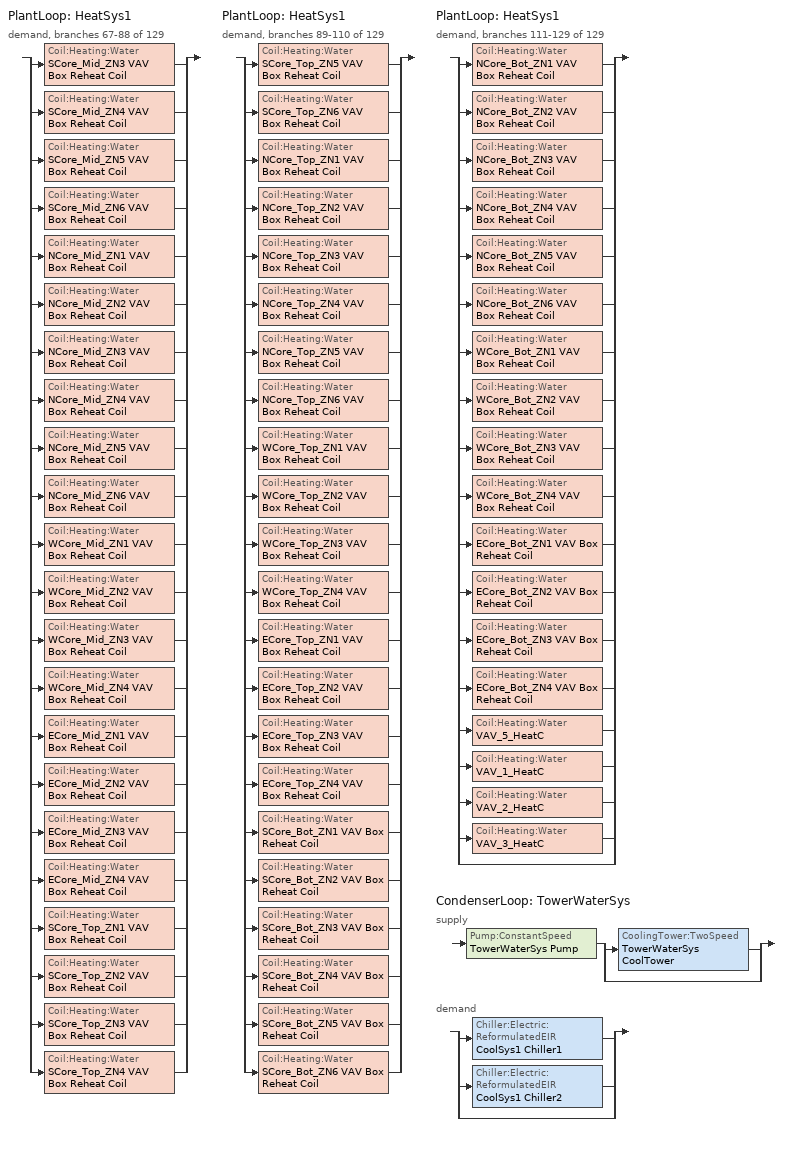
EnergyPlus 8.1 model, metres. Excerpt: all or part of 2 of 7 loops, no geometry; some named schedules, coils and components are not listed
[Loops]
PlantLoop 'HeatSys1'
 demand, branches 67-88 of 129: split
  | Coil:Heating:Water 'SCore_Mid_ZN3 VAV Box Reheat Coil'
  | Coil:Heating:Water 'SCore_Mid_ZN4 VAV Box Reheat Coil'
  | Coil:Heating:Water 'SCore_Mid_ZN5 VAV Box Reheat Coil'
  | Coil:Heating:Water 'SCore_Mid_ZN6 VAV Box Reheat Coil'
  | Coil:Heating:Water 'NCore_Mid_ZN1 VAV Box Reheat Coil'
  | Coil:Heating:Water 'NCore_Mid_ZN2 VAV Box Reheat Coil'
  | Coil:Heating:Water 'NCore_Mid_ZN3 VAV Box Reheat Coil'
  | Coil:Heating:Water 'NCore_Mid_ZN4 VAV Box Reheat Coil'
  | Coil:Heating:Water 'NCore_Mid_ZN5 VAV Box Reheat Coil'
  | Coil:Heating:Water 'NCore_Mid_ZN6 VAV Box Reheat Coil'
  | Coil:Heating:Water 'WCore_Mid_ZN1 VAV Box Reheat Coil'
  | Coil:Heating:Water 'WCore_Mid_ZN2 VAV Box Reheat Coil'
  | Coil:Heating:Water 'WCore_Mid_ZN3 VAV Box Reheat Coil'
  | Coil:Heating:Water 'WCore_Mid_ZN4 VAV Box Reheat Coil'
  | Coil:Heating:Water 'ECore_Mid_ZN1 VAV Box Reheat Coil'
  | Coil:Heating:Water 'ECore_Mid_ZN2 VAV Box Reheat Coil'
  | Coil:Heating:Water 'ECore_Mid_ZN3 VAV Box Reheat Coil'
  | Coil:Heating:Water 'ECore_Mid_ZN4 VAV Box Reheat Coil'
  | Coil:Heating:Water 'SCore_Top_ZN1 VAV Box Reheat Coil'
  | Coil:Heating:Water 'SCore_Top_ZN2 VAV Box Reheat Coil'
  | Coil:Heating:Water 'SCore_Top_ZN3 VAV Box Reheat Coil'
  | Coil:Heating:Water 'SCore_Top_ZN4 VAV Box Reheat Coil'
PlantLoop 'HeatSys1'
 demand, branches 89-110 of 129: split
  | Coil:Heating:Water 'SCore_Top_ZN5 VAV Box Reheat Coil'
  | Coil:Heating:Water 'SCore_Top_ZN6 VAV Box Reheat Coil'
  | Coil:Heating:Water 'NCore_Top_ZN1 VAV Box Reheat Coil'
  | Coil:Heating:Water 'NCore_Top_ZN2 VAV Box Reheat Coil'
  | Coil:Heating:Water 'NCore_Top_ZN3 VAV Box Reheat Coil'
  | Coil:Heating:Water 'NCore_Top_ZN4 VAV Box Reheat Coil'
  | Coil:Heating:Water 'NCore_Top_ZN5 VAV Box Reheat Coil'
  | Coil:Heating:Water 'NCore_Top_ZN6 VAV Box Reheat Coil'
  | Coil:Heating:Water 'WCore_Top_ZN1 VAV Box Reheat Coil'
  | Coil:Heating:Water 'WCore_Top_ZN2 VAV Box Reheat Coil'
  | Coil:Heating:Water 'WCore_Top_ZN3 VAV Box Reheat Coil'
  | Coil:Heating:Water 'WCore_Top_ZN4 VAV Box Reheat Coil'
  | Coil:Heating:Water 'ECore_Top_ZN1 VAV Box Reheat Coil'
  | Coil:Heating:Water 'ECore_Top_ZN2 VAV Box Reheat Coil'
  | Coil:Heating:Water 'ECore_Top_ZN3 VAV Box Reheat Coil'
  | Coil:Heating:Water 'ECore_Top_ZN4 VAV Box Reheat Coil'
  | Coil:Heating:Water 'SCore_Bot_ZN1 VAV Box Reheat Coil'
  | Coil:Heating:Water 'SCore_Bot_ZN2 VAV Box Reheat Coil'
  | Coil:Heating:Water 'SCore_Bot_ZN3 VAV Box Reheat Coil'
  | Coil:Heating:Water 'SCore_Bot_ZN4 VAV Box Reheat Coil'
  | Coil:Heating:Water 'SCore_Bot_ZN5 VAV Box Reheat Coil'
  | Coil:Heating:Water 'SCore_Bot_ZN6 VAV Box Reheat Coil'
PlantLoop 'HeatSys1'
 demand, branches 111-129 of 129: split
  | Coil:Heating:Water 'NCore_Bot_ZN1 VAV Box Reheat Coil'
  | Coil:Heating:Water 'NCore_Bot_ZN2 VAV Box Reheat Coil'
  | Coil:Heating:Water 'NCore_Bot_ZN3 VAV Box Reheat Coil'
  | Coil:Heating:Water 'NCore_Bot_ZN4 VAV Box Reheat Coil'
  | Coil:Heating:Water 'NCore_Bot_ZN5 VAV Box Reheat Coil'
  | Coil:Heating:Water 'NCore_Bot_ZN6 VAV Box Reheat Coil'
  | Coil:Heating:Water 'WCore_Bot_ZN1 VAV Box Reheat Coil'
  | Coil:Heating:Water 'WCore_Bot_ZN2 VAV Box Reheat Coil'
  | Coil:Heating:Water 'WCore_Bot_ZN3 VAV Box Reheat Coil'
  | Coil:Heating:Water 'WCore_Bot_ZN4 VAV Box Reheat Coil'
  | Coil:Heating:Water 'ECore_Bot_ZN1 VAV Box Reheat Coil'
  | Coil:Heating:Water 'ECore_Bot_ZN2 VAV Box Reheat Coil'
  | Coil:Heating:Water 'ECore_Bot_ZN3 VAV Box Reheat Coil'
  | Coil:Heating:Water 'ECore_Bot_ZN4 VAV Box Reheat Coil'
  | Coil:Heating:Water 'VAV_5_HeatC'
  | Coil:Heating:Water 'VAV_1_HeatC'
  | Coil:Heating:Water 'VAV_2_HeatC'
  | Coil:Heating:Water 'VAV_3_HeatC'
  | bypass
CondenserLoop 'TowerWaterSys'
 supply: Pump:ConstantSpeed 'TowerWaterSys Pump' > split
  | CoolingTower:TwoSpeed 'TowerWaterSys CoolTower'
  | bypass
 demand: split
  | Chiller:Electric:ReformulatedEIR 'CoolSys1 Chiller1'
  | Chiller:Electric:ReformulatedEIR 'CoolSys1 Chiller2'
  | bypass
[ComplexFenestrationProperty:SolarAbsorbedLayers]
Name | Fenestration Surface | Construction | Layer 1 Solar Radiation Absorbed Schedule | Layer 2 Solar Radiation Absorbed Schedule | Layer 3 Solar Radiation Absorbed Schedule | Layer 4 Solar Radiation Absorbed Schedule
WExt_Bot_ZN2_win3_SolarAbsorbed | WExt_Bot_ZN2_win3 | CFS_Glz_807 | WExt_G1_SolRadSched | WExt_Shad_SolRadSched | WExt_G2_SolRadSched
WExt_Bot_ZN2_win2_SolarAbsorbed | WExt_Bot_ZN2_win2 | CFS_Glz_807 | WExt_G1_SolRadSched | WExt_Shad_SolRadSched | WExt_G2_SolRadSched
WExt_Bot_ZN2_win1_SolarAbsorbed | WExt_Bot_ZN2_win1 | CFS_Glz_807 | WExt_G1_SolRadSched | WExt_Shad_SolRadSched | WExt_G2_SolRadSched
WExt_Bot_ZN1_win4_SolarAbsorbed | WExt_Bot_ZN1_win4 | CFS_Glz_807 | WExt_G1_SolRadSched | WExt_Shad_SolRadSched | WExt_G2_SolRadSched
WExt_Bot_ZN1_win3_SolarAbsorbed | WExt_Bot_ZN1_win3 | CFS_Glz_807 | WExt_G1_SolRadSched | WExt_Shad_SolRadSched | WExt_G2_SolRadSched
WExt_Bot_ZN1_win2_SolarAbsorbed | WExt_Bot_ZN1_win2 | CFS_Glz_807 | WExt_G1_SolRadSched | WExt_Shad_SolRadSched | WExt_G2_SolRadSched
WExt_Bot_ZN1_win1_SolarAbsorbed | WExt_Bot_ZN1_win1 | CFS_Glz_807 | WExt_G1_SolRadSched | WExt_Shad_SolRadSched | WExt_G2_SolRadSched
SExt_Top_ZN1_Win1_SolarAbsorbed | SExt_Top_ZN1_Win1 | CFS_Glz_807 | SExt_G1_SolRadSched | SExt_Shad_SolRadSched | SExt_G2_SolRadSched
SExt_Top_ZN1_Win2_SolarAbsorbed | SExt_Top_ZN1_Win2 | CFS_Glz_807 | SExt_G1_SolRadSched | SExt_Shad_SolRadSched | SExt_G2_SolRadSched
SExt_Top_ZN1_Win3_SolarAbsorbed | SExt_Top_ZN1_Win3 | CFS_Glz_807 | SExt_G1_SolRadSched | SExt_Shad_SolRadSched | SExt_G2_SolRadSched
SExt_Top_ZN1_Win4_SolarAbsorbed | SExt_Top_ZN1_Win4 | CFS_Glz_807 | SExt_G1_SolRadSched | SExt_Shad_SolRadSched | SExt_G2_SolRadSched
SExt_Top_ZN2_Win1_SolarAbsorbed | SExt_Top_ZN2_Win1 | CFS_Glz_807 | SExt_G1_SolRadSched | SExt_Shad_SolRadSched | SExt_G2_SolRadSched
SExt_Top_ZN2_Win2_SolarAbsorbed | SExt_Top_ZN2_Win2 | CFS_Glz_807 | SExt_G1_SolRadSched | SExt_Shad_SolRadSched | SExt_G2_SolRadSched
SExt_Top_ZN2_Win3_SolarAbsorbed | SExt_Top_ZN2_Win3 | CFS_Glz_807 | SExt_G1_SolRadSched | SExt_Shad_SolRadSched | SExt_G2_SolRadSched
SExt_Top_ZN2_Win4_SolarAbsorbed | SExt_Top_ZN2_Win4 | CFS_Glz_807 | SExt_G1_SolRadSched | SExt_Shad_SolRadSched | SExt_G2_SolRadSched
SExt_Top_ZN3_Win1_SolarAbsorbed | SExt_Top_ZN3_Win1 | CFS_Glz_807 | SExt_G1_SolRadSched | SExt_Shad_SolRadSched | SExt_G2_SolRadSched
SExt_Top_ZN3_Win2_SolarAbsorbed | SExt_Top_ZN3_Win2 | CFS_Glz_807 | SExt_G1_SolRadSched | SExt_Shad_SolRadSched | SExt_G2_SolRadSched
SExt_Top_ZN3_Win3_SolarAbsorbed | SExt_Top_ZN3_Win3 | CFS_Glz_807 | SExt_G1_SolRadSched | SExt_Shad_SolRadSched | SExt_G2_SolRadSched
SExt_Top_ZN3_Win4_SolarAbsorbed | SExt_Top_ZN3_Win4 | CFS_Glz_807 | SExt_G1_SolRadSched | SExt_Shad_SolRadSched | SExt_G2_SolRadSched
SExt_Top_ZN4_Win1_SolarAbsorbed | SExt_Top_ZN4_Win1 | CFS_Glz_807 | SExt_G1_SolRadSched | SExt_Shad_SolRadSched | SExt_G2_SolRadSched
SExt_Top_ZN4_Win2_SolarAbsorbed | SExt_Top_ZN4_Win2 | CFS_Glz_807 | SExt_G1_SolRadSched | SExt_Shad_SolRadSched | SExt_G2_SolRadSched
SExt_Top_ZN4_Win3_SolarAbsorbed | SExt_Top_ZN4_Win3 | CFS_Glz_807 | SExt_G1_SolRadSched | SExt_Shad_SolRadSched | SExt_G2_SolRadSched
SExt_Top_ZN4_Win4_SolarAbsorbed | SExt_Top_ZN4_Win4 | CFS_Glz_807 | SExt_G1_SolRadSched | SExt_Shad_SolRadSched | SExt_G2_SolRadSched
SExt_Top_ZN5_Win1_SolarAbsorbed | SExt_Top_ZN5_Win1 | CFS_Glz_807 | SExt_G1_SolRadSched | SExt_Shad_SolRadSched | SExt_G2_SolRadSched
SExt_Top_ZN5_Win2_SolarAbsorbed | SExt_Top_ZN5_Win2 | CFS_Glz_807 | SExt_G1_SolRadSched | SExt_Shad_SolRadSched | SExt_G2_SolRadSched
SExt_Top_ZN5_Win3_SolarAbsorbed | SExt_Top_ZN5_Win3 | CFS_Glz_807 | SExt_G1_SolRadSched | SExt_Shad_SolRadSched | SExt_G2_SolRadSched
SExt_Top_ZN5_Win4_SolarAbsorbed | SExt_Top_ZN5_Win4 | CFS_Glz_807 | SExt_G1_SolRadSched | SExt_Shad_SolRadSched | SExt_G2_SolRadSched
SExt_Top_ZN6_Win1_SolarAbsorbed | SExt_Top_ZN6_Win1 | CFS_Glz_807 | SExt_G1_SolRadSched | SExt_Shad_SolRadSched | SExt_G2_SolRadSched
SExt_Top_ZN6_Win2_SolarAbsorbed | SExt_Top_ZN6_Win2 | CFS_Glz_807 | SExt_G1_SolRadSched | SExt_Shad_SolRadSched | SExt_G2_SolRadSched
SExt_Top_ZN6_Win3_SolarAbsorbed | SExt_Top_ZN6_Win3 | CFS_Glz_807 | SExt_G1_SolRadSched | SExt_Shad_SolRadSched | SExt_G2_SolRadSched
SExt_Top_ZN6_Win4_SolarAbsorbed | SExt_Top_ZN6_Win4 | CFS_Glz_807 | SExt_G1_SolRadSched | SExt_Shad_SolRadSched | SExt_G2_SolRadSched
EExt_Top_ZN1_win1_SolarAbsorbed | EExt_Top_ZN1_win1 | CFS_Glz_807 | EExt_G1_SolRadSched | EExt_Shad_SolRadSched | EExt_G2_SolRadSched
EExt_Top_ZN1_win2_SolarAbsorbed | EExt_Top_ZN1_win2 | CFS_Glz_807 | EExt_G1_SolRadSched | EExt_Shad_SolRadSched | EExt_G2_SolRadSched
EExt_Top_ZN1_win3_SolarAbsorbed | EExt_Top_ZN1_win3 | CFS_Glz_807 | EExt_G1_SolRadSched | EExt_Shad_SolRadSched | EExt_G2_SolRadSched
EExt_Top_ZN1_win4_SolarAbsorbed | EExt_Top_ZN1_win4 | CFS_Glz_807 | EExt_G1_SolRadSched | EExt_Shad_SolRadSched | EExt_G2_SolRadSched
EExt_Top_ZN2_win1_SolarAbsorbed | EExt_Top_ZN2_win1 | CFS_Glz_807 | EExt_G1_SolRadSched | EExt_Shad_SolRadSched | EExt_G2_SolRadSched
EExt_Top_ZN2_win2_SolarAbsorbed | EExt_Top_ZN2_win2 | CFS_Glz_807 | EExt_G1_SolRadSched | EExt_Shad_SolRadSched | EExt_G2_SolRadSched
EExt_Top_ZN2_win3_SolarAbsorbed | EExt_Top_ZN2_win3 | CFS_Glz_807 | EExt_G1_SolRadSched | EExt_Shad_SolRadSched | EExt_G2_SolRadSched
EExt_Top_ZN2_win4_SolarAbsorbed | EExt_Top_ZN2_win4 | CFS_Glz_807 | EExt_G1_SolRadSched | EExt_Shad_SolRadSched | EExt_G2_SolRadSched
EExt_Top_ZN3_win1_SolarAbsorbed | EExt_Top_ZN3_win1 | CFS_Glz_807 | EExt_G1_SolRadSched | EExt_Shad_SolRadSched | EExt_G2_SolRadSched
EExt_Top_ZN3_win2_SolarAbsorbed | EExt_Top_ZN3_win2 | CFS_Glz_807 | EExt_G1_SolRadSched | EExt_Shad_SolRadSched | EExt_G2_SolRadSched
EExt_Top_ZN3_win3_SolarAbsorbed | EExt_Top_ZN3_win3 | CFS_Glz_807 | EExt_G1_SolRadSched | EExt_Shad_SolRadSched | EExt_G2_SolRadSched
EExt_Top_ZN3_win4_SolarAbsorbed | EExt_Top_ZN3_win4 | CFS_Glz_807 | EExt_G1_SolRadSched | EExt_Shad_SolRadSched | EExt_G2_SolRadSched
EExt_Top_ZN4_win1_SolarAbsorbed | EExt_Top_ZN4_win1 | CFS_Glz_807 | EExt_G1_SolRadSched | EExt_Shad_SolRadSched | EExt_G2_SolRadSched
EExt_Top_ZN4_win2_SolarAbsorbed | EExt_Top_ZN4_win2 | CFS_Glz_807 | EExt_G1_SolRadSched | EExt_Shad_SolRadSched | EExt_G2_SolRadSched
EExt_Top_ZN4_win3_SolarAbsorbed | EExt_Top_ZN4_win3 | CFS_Glz_807 | EExt_G1_SolRadSched | EExt_Shad_SolRadSched | EExt_G2_SolRadSched
EExt_Top_ZN4_win4_SolarAbsorbed | EExt_Top_ZN4_win4 | CFS_Glz_807 | EExt_G1_SolRadSched | EExt_Shad_SolRadSched | EExt_G2_SolRadSched
NExt_Top_ZN6_win4_SolarAbsorbed | NExt_Top_ZN6_win4 | CFS_Glz_807 | NExt_G1_SolRadSched | NExt_Shad_SolRadSched | NExt_G2_SolRadSched
NExt_Top_ZN6_win3_SolarAbsorbed | NExt_Top_ZN6_win3 | CFS_Glz_807 | NExt_G1_SolRadSched | NExt_Shad_SolRadSched | NExt_G2_SolRadSched
NExt_Top_ZN6_win2_SolarAbsorbed | NExt_Top_ZN6_win2 | CFS_Glz_807 | NExt_G1_SolRadSched | NExt_Shad_SolRadSched | NExt_G2_SolRadSched
NExt_Top_ZN6_win1_SolarAbsorbed | NExt_Top_ZN6_win1 | CFS_Glz_807 | NExt_G1_SolRadSched | NExt_Shad_SolRadSched | NExt_G2_SolRadSched
NExt_Top_ZN5_win4_SolarAbsorbed | NExt_Top_ZN5_win4 | CFS_Glz_807 | NExt_G1_SolRadSched | NExt_Shad_SolRadSched | NExt_G2_SolRadSched
NExt_Top_ZN5_win3_SolarAbsorbed | NExt_Top_ZN5_win3 | CFS_Glz_807 | NExt_G1_SolRadSched | NExt_Shad_SolRadSched | NExt_G2_SolRadSched
NExt_Top_ZN5_win2_SolarAbsorbed | NExt_Top_ZN5_win2 | CFS_Glz_807 | NExt_G1_SolRadSched | NExt_Shad_SolRadSched | NExt_G2_SolRadSched
NExt_Top_ZN5_win1_SolarAbsorbed | NExt_Top_ZN5_win1 | CFS_Glz_807 | NExt_G1_SolRadSched | NExt_Shad_SolRadSched | NExt_G2_SolRadSched
NExt_Top_ZN4_win4_SolarAbsorbed | NExt_Top_ZN4_win4 | CFS_Glz_807 | NExt_G1_SolRadSched | NExt_Shad_SolRadSched | NExt_G2_SolRadSched
NExt_Top_ZN4_win3_SolarAbsorbed | NExt_Top_ZN4_win3 | CFS_Glz_807 | NExt_G1_SolRadSched | NExt_Shad_SolRadSched | NExt_G2_SolRadSched
NExt_Top_ZN4_win2_SolarAbsorbed | NExt_Top_ZN4_win2 | CFS_Glz_807 | NExt_G1_SolRadSched | NExt_Shad_SolRadSched | NExt_G2_SolRadSched
NExt_Top_ZN4_win1_SolarAbsorbed | NExt_Top_ZN4_win1 | CFS_Glz_807 | NExt_G1_SolRadSched | NExt_Shad_SolRadSched | NExt_G2_SolRadSched
NExt_Top_ZN3_win4_SolarAbsorbed | NExt_Top_ZN3_win4 | CFS_Glz_807 | NExt_G1_SolRadSched | NExt_Shad_SolRadSched | NExt_G2_SolRadSched
NExt_Top_ZN3_win3_SolarAbsorbed | NExt_Top_ZN3_win3 | CFS_Glz_807 | NExt_G1_SolRadSched | NExt_Shad_SolRadSched | NExt_G2_SolRadSched
NExt_Top_ZN3_win2_SolarAbsorbed | NExt_Top_ZN3_win2 | CFS_Glz_807 | NExt_G1_SolRadSched | NExt_Shad_SolRadSched | NExt_G2_SolRadSched
NExt_Top_ZN3_win1_SolarAbsorbed | NExt_Top_ZN3_win1 | CFS_Glz_807 | NExt_G1_SolRadSched | NExt_Shad_SolRadSched | NExt_G2_SolRadSched
NExt_Top_ZN2_win4_SolarAbsorbed | NExt_Top_ZN2_win4 | CFS_Glz_807 | NExt_G1_SolRadSched | NExt_Shad_SolRadSched | NExt_G2_SolRadSched
NExt_Top_ZN2_win3_SolarAbsorbed | NExt_Top_ZN2_win3 | CFS_Glz_807 | NExt_G1_SolRadSched | NExt_Shad_SolRadSched | NExt_G2_SolRadSched
NExt_Top_ZN2_win2_SolarAbsorbed | NExt_Top_ZN2_win2 | CFS_Glz_807 | NExt_G1_SolRadSched | NExt_Shad_SolRadSched | NExt_G2_SolRadSched
NExt_Top_ZN2_win1_SolarAbsorbed | NExt_Top_ZN2_win1 | CFS_Glz_807 | NExt_G1_SolRadSched | NExt_Shad_SolRadSched | NExt_G2_SolRadSched
NExt_Top_ZN1_win4_SolarAbsorbed | NExt_Top_ZN1_win4 | CFS_Glz_807 | NExt_G1_SolRadSched | NExt_Shad_SolRadSched | NExt_G2_SolRadSched
NExt_Top_ZN1_win3_SolarAbsorbed | NExt_Top_ZN1_win3 | CFS_Glz_807 | NExt_G1_SolRadSched | NExt_Shad_SolRadSched | NExt_G2_SolRadSched
NExt_Top_ZN1_win2_SolarAbsorbed | NExt_Top_ZN1_win2 | CFS_Glz_807 | NExt_G1_SolRadSched | NExt_Shad_SolRadSched | NExt_G2_SolRadSched
NExt_Top_ZN1_win1_SolarAbsorbed | NExt_Top_ZN1_win1 | CFS_Glz_807 | NExt_G1_SolRadSched | NExt_Shad_SolRadSched | NExt_G2_SolRadSched
WExt_Top_ZN4_win4_SolarAbsorbed | WExt_Top_ZN4_win4 | CFS_Glz_807 | WExt_G1_SolRadSched | WExt_Shad_SolRadSched | WExt_G2_SolRadSched
WExt_Top_ZN4_win3_SolarAbsorbed | WExt_Top_ZN4_win3 | CFS_Glz_807 | WExt_G1_SolRadSched | WExt_Shad_SolRadSched | WExt_G2_SolRadSched
WExt_Top_ZN4_win2_SolarAbsorbed | WExt_Top_ZN4_win2 | CFS_Glz_807 | WExt_G1_SolRadSched | WExt_Shad_SolRadSched | WExt_G2_SolRadSched
WExt_Top_ZN4_win1_SolarAbsorbed | WExt_Top_ZN4_win1 | CFS_Glz_807 | WExt_G1_SolRadSched | WExt_Shad_SolRadSched | WExt_G2_SolRadSched
WExt_Top_ZN3_win4_SolarAbsorbed | WExt_Top_ZN3_win4 | CFS_Glz_807 | WExt_G1_SolRadSched | WExt_Shad_SolRadSched | WExt_G2_SolRadSched
WExt_Top_ZN3_win3_SolarAbsorbed | WExt_Top_ZN3_win3 | CFS_Glz_807 | WExt_G1_SolRadSched | WExt_Shad_SolRadSched | WExt_G2_SolRadSched
WExt_Top_ZN3_win2_SolarAbsorbed | WExt_Top_ZN3_win2 | CFS_Glz_807 | WExt_G1_SolRadSched | WExt_Shad_SolRadSched | WExt_G2_SolRadSched
WExt_Top_ZN3_win1_SolarAbsorbed | WExt_Top_ZN3_win1 | CFS_Glz_807 | WExt_G1_SolRadSched | WExt_Shad_SolRadSched | WExt_G2_SolRadSched
WExt_Top_ZN2_win4_SolarAbsorbed | WExt_Top_ZN2_win4 | CFS_Glz_807 | WExt_G1_SolRadSched | WExt_Shad_SolRadSched | WExt_G2_SolRadSched
WExt_Top_ZN2_win3_SolarAbsorbed | WExt_Top_ZN2_win3 | CFS_Glz_807 | WExt_G1_SolRadSched | WExt_Shad_SolRadSched | WExt_G2_SolRadSched
WExt_Top_ZN2_win2_SolarAbsorbed | WExt_Top_ZN2_win2 | CFS_Glz_807 | WExt_G1_SolRadSched | WExt_Shad_SolRadSched | WExt_G2_SolRadSched
WExt_Top_ZN2_win1_SolarAbsorbed | WExt_Top_ZN2_win1 | CFS_Glz_807 | WExt_G1_SolRadSched | WExt_Shad_SolRadSched | WExt_G2_SolRadSched
WExt_Top_ZN1_win4_SolarAbsorbed | WExt_Top_ZN1_win4 | CFS_Glz_807 | WExt_G1_SolRadSched | WExt_Shad_SolRadSched | WExt_G2_SolRadSched
WExt_Top_ZN1_win3_SolarAbsorbed | WExt_Top_ZN1_win3 | CFS_Glz_807 | WExt_G1_SolRadSched | WExt_Shad_SolRadSched | WExt_G2_SolRadSched
WExt_Top_ZN1_win2_SolarAbsorbed | WExt_Top_ZN1_win2 | CFS_Glz_807 | WExt_G1_SolRadSched | WExt_Shad_SolRadSched | WExt_G2_SolRadSched
WExt_Top_ZN1_win1_SolarAbsorbed | WExt_Top_ZN1_win1 | CFS_Glz_807 | WExt_G1_SolRadSched | WExt_Shad_SolRadSched | WExt_G2_SolRadSched
SExt_Mid_ZN1_Win2_SolarAbsorbed_IntShd | SExt_Mid_ZN1_Win2 | CFS_Glz_815 | SExt_G1_SolRadSched_IntShd | SExt_Shad_SolRadSched_IntShd | SExt_G2_SolRadSched_IntShd | SExt_IntShad_SolRadSched_IntShd
SExt_Mid_ZN1_Win3_SolarAbsorbed_IntShd | SExt_Mid_ZN1_Win3 | CFS_Glz_815 | SExt_G1_SolRadSched_IntShd | SExt_Shad_SolRadSched_IntShd | SExt_G2_SolRadSched_IntShd | SExt_IntShad_SolRadSched_IntShd
SExt_Mid_ZN1_Win4_SolarAbsorbed_IntShd | SExt_Mid_ZN1_Win4 | CFS_Glz_815 | SExt_G1_SolRadSched_IntShd | SExt_Shad_SolRadSched_IntShd | SExt_G2_SolRadSched_IntShd | SExt_IntShad_SolRadSched_IntShd
SExt_Mid_ZN2_Win1_SolarAbsorbed_IntShd | SExt_Mid_ZN2_Win1 | CFS_Glz_815 | SExt_G1_SolRadSched_IntShd | SExt_Shad_SolRadSched_IntShd | SExt_G2_SolRadSched_IntShd | SExt_IntShad_SolRadSched_IntShd
SExt_Mid_ZN2_Win2_SolarAbsorbed_IntShd | SExt_Mid_ZN2_Win2 | CFS_Glz_815 | SExt_G1_SolRadSched_IntShd | SExt_Shad_SolRadSched_IntShd | SExt_G2_SolRadSched_IntShd | SExt_IntShad_SolRadSched_IntShd
SExt_Mid_ZN2_Win3_SolarAbsorbed_IntShd | SExt_Mid_ZN2_Win3 | CFS_Glz_815 | SExt_G1_SolRadSched_IntShd | SExt_Shad_SolRadSched_IntShd | SExt_G2_SolRadSched_IntShd | SExt_IntShad_SolRadSched_IntShd
SExt_Mid_ZN2_Win4_SolarAbsorbed_IntShd | SExt_Mid_ZN2_Win4 | CFS_Glz_815 | SExt_G1_SolRadSched_IntShd | SExt_Shad_SolRadSched_IntShd | SExt_G2_SolRadSched_IntShd | SExt_IntShad_SolRadSched_IntShd
SExt_Mid_ZN3_Win1_SolarAbsorbed_IntShd | SExt_Mid_ZN3_Win1 | CFS_Glz_815 | SExt_G1_SolRadSched_IntShd | SExt_Shad_SolRadSched_IntShd | SExt_G2_SolRadSched_IntShd | SExt_IntShad_SolRadSched_IntShd
SExt_Mid_ZN3_Win2_SolarAbsorbed_IntShd | SExt_Mid_ZN3_Win2 | CFS_Glz_815 | SExt_G1_SolRadSched_IntShd | SExt_Shad_SolRadSched_IntShd | SExt_G2_SolRadSched_IntShd | SExt_IntShad_SolRadSched_IntShd
SExt_Mid_ZN3_Win3_SolarAbsorbed_IntShd | SExt_Mid_ZN3_Win3 | CFS_Glz_815 | SExt_G1_SolRadSched_IntShd | SExt_Shad_SolRadSched_IntShd | SExt_G2_SolRadSched_IntShd | SExt_IntShad_SolRadSched_IntShd
SExt_Mid_ZN3_Win4_SolarAbsorbed_IntShd | SExt_Mid_ZN3_Win4 | CFS_Glz_815 | SExt_G1_SolRadSched_IntShd | SExt_Shad_SolRadSched_IntShd | SExt_G2_SolRadSched_IntShd | SExt_IntShad_SolRadSched_IntShd
SExt_Mid_ZN4_Win1_SolarAbsorbed_IntShd | SExt_Mid_ZN4_Win1 | CFS_Glz_815 | SExt_G1_SolRadSched_IntShd | SExt_Shad_SolRadSched_IntShd | SExt_G2_SolRadSched_IntShd | SExt_IntShad_SolRadSched_IntShd
SExt_Mid_ZN4_Win2_SolarAbsorbed_IntShd | SExt_Mid_ZN4_Win2 | CFS_Glz_815 | SExt_G1_SolRadSched_IntShd | SExt_Shad_SolRadSched_IntShd | SExt_G2_SolRadSched_IntShd | SExt_IntShad_SolRadSched_IntShd
SExt_Mid_ZN4_Win3_SolarAbsorbed_IntShd | SExt_Mid_ZN4_Win3 | CFS_Glz_815 | SExt_G1_SolRadSched_IntShd | SExt_Shad_SolRadSched_IntShd | SExt_G2_SolRadSched_IntShd | SExt_IntShad_SolRadSched_IntShd
SExt_Mid_ZN4_Win4_SolarAbsorbed_IntShd | SExt_Mid_ZN4_Win4 | CFS_Glz_815 | SExt_G1_SolRadSched_IntShd | SExt_Shad_SolRadSched_IntShd | SExt_G2_SolRadSched_IntShd | SExt_IntShad_SolRadSched_IntShd
SExt_Mid_ZN5_Win1_SolarAbsorbed_IntShd | SExt_Mid_ZN5_Win1 | CFS_Glz_815 | SExt_G1_SolRadSched_IntShd | SExt_Shad_SolRadSched_IntShd | SExt_G2_SolRadSched_IntShd | SExt_IntShad_SolRadSched_IntShd
SExt_Mid_ZN5_Win2_SolarAbsorbed_IntShd | SExt_Mid_ZN5_Win2 | CFS_Glz_815 | SExt_G1_SolRadSched_IntShd | SExt_Shad_SolRadSched_IntShd | SExt_G2_SolRadSched_IntShd | SExt_IntShad_SolRadSched_IntShd
SExt_Mid_ZN5_Win3_SolarAbsorbed_IntShd | SExt_Mid_ZN5_Win3 | CFS_Glz_815 | SExt_G1_SolRadSched_IntShd | SExt_Shad_SolRadSched_IntShd | SExt_G2_SolRadSched_IntShd | SExt_IntShad_SolRadSched_IntShd
SExt_Mid_ZN5_Win4_SolarAbsorbed_IntShd | SExt_Mid_ZN5_Win4 | CFS_Glz_815 | SExt_G1_SolRadSched_IntShd | SExt_Shad_SolRadSched_IntShd | SExt_G2_SolRadSched_IntShd | SExt_IntShad_SolRadSched_IntShd
SExt_Mid_ZN6_Win1_SolarAbsorbed_IntShd | SExt_Mid_ZN6_Win1 | CFS_Glz_815 | SExt_G1_SolRadSched_IntShd | SExt_Shad_SolRadSched_IntShd | SExt_G2_SolRadSched_IntShd | SExt_IntShad_SolRadSched_IntShd
SExt_Mid_ZN6_Win2_SolarAbsorbed_IntShd | SExt_Mid_ZN6_Win2 | CFS_Glz_815 | SExt_G1_SolRadSched_IntShd | SExt_Shad_SolRadSched_IntShd | SExt_G2_SolRadSched_IntShd | SExt_IntShad_SolRadSched_IntShd
SExt_Mid_ZN6_Win3_SolarAbsorbed_IntShd | SExt_Mid_ZN6_Win3 | CFS_Glz_815 | SExt_G1_SolRadSched_IntShd | SExt_Shad_SolRadSched_IntShd | SExt_G2_SolRadSched_IntShd | SExt_IntShad_SolRadSched_IntShd
SExt_Mid_ZN6_Win4_SolarAbsorbed_IntShd | SExt_Mid_ZN6_Win4 | CFS_Glz_815 | SExt_G1_SolRadSched_IntShd | SExt_Shad_SolRadSched_IntShd | SExt_G2_SolRadSched_IntShd | SExt_IntShad_SolRadSched_IntShd
EExt_Mid_ZN1_win1_SolarAbsorbed_IntShd | EExt_Mid_ZN1_win1 | CFS_Glz_815 | EExt_G1_SolRadSched_IntShd | EExt_Shad_SolRadSched_IntShd | EExt_G2_SolRadSched_IntShd | EExt_IntShad_SolRadSched_IntShd
EExt_Mid_ZN1_win2_SolarAbsorbed_IntShd | EExt_Mid_ZN1_win2 | CFS_Glz_815 | EExt_G1_SolRadSched_IntShd | EExt_Shad_SolRadSched_IntShd | EExt_G2_SolRadSched_IntShd | EExt_IntShad_SolRadSched_IntShd
EExt_Mid_ZN1_win3_SolarAbsorbed_IntShd | EExt_Mid_ZN1_win3 | CFS_Glz_815 | EExt_G1_SolRadSched_IntShd | EExt_Shad_SolRadSched_IntShd | EExt_G2_SolRadSched_IntShd | EExt_IntShad_SolRadSched_IntShd
EExt_Mid_ZN1_win4_SolarAbsorbed_IntShd | EExt_Mid_ZN1_win4 | CFS_Glz_815 | EExt_G1_SolRadSched_IntShd | EExt_Shad_SolRadSched_IntShd | EExt_G2_SolRadSched_IntShd | EExt_IntShad_SolRadSched_IntShd
EExt_Mid_ZN2_win1_SolarAbsorbed_IntShd | EExt_Mid_ZN2_win1 | CFS_Glz_815 | EExt_G1_SolRadSched_IntShd | EExt_Shad_SolRadSched_IntShd | EExt_G2_SolRadSched_IntShd | EExt_IntShad_SolRadSched_IntShd
EExt_Mid_ZN2_win2_SolarAbsorbed_IntShd | EExt_Mid_ZN2_win2 | CFS_Glz_815 | EExt_G1_SolRadSched_IntShd | EExt_Shad_SolRadSched_IntShd | EExt_G2_SolRadSched_IntShd | EExt_IntShad_SolRadSched_IntShd
EExt_Mid_ZN2_win3_SolarAbsorbed_IntShd | EExt_Mid_ZN2_win3 | CFS_Glz_815 | EExt_G1_SolRadSched_IntShd | EExt_Shad_SolRadSched_IntShd | EExt_G2_SolRadSched_IntShd | EExt_IntShad_SolRadSched_IntShd
EExt_Mid_ZN2_win4_SolarAbsorbed_IntShd | EExt_Mid_ZN2_win4 | CFS_Glz_815 | EExt_G1_SolRadSched_IntShd | EExt_Shad_SolRadSched_IntShd | EExt_G2_SolRadSched_IntShd | EExt_IntShad_SolRadSched_IntShd
EExt_Mid_ZN3_win1_SolarAbsorbed_IntShd | EExt_Mid_ZN3_win1 | CFS_Glz_815 | EExt_G1_SolRadSched_IntShd | EExt_Shad_SolRadSched_IntShd | EExt_G2_SolRadSched_IntShd | EExt_IntShad_SolRadSched_IntShd
EExt_Mid_ZN3_win2_SolarAbsorbed_IntShd | EExt_Mid_ZN3_win2 | CFS_Glz_815 | EExt_G1_SolRadSched_IntShd | EExt_Shad_SolRadSched_IntShd | EExt_G2_SolRadSched_IntShd | EExt_IntShad_SolRadSched_IntShd
EExt_Mid_ZN3_win3_SolarAbsorbed_IntShd | EExt_Mid_ZN3_win3 | CFS_Glz_815 | EExt_G1_SolRadSched_IntShd | EExt_Shad_SolRadSched_IntShd | EExt_G2_SolRadSched_IntShd | EExt_IntShad_SolRadSched_IntShd
EExt_Mid_ZN3_win4_SolarAbsorbed_IntShd | EExt_Mid_ZN3_win4 | CFS_Glz_815 | EExt_G1_SolRadSched_IntShd | EExt_Shad_SolRadSched_IntShd | EExt_G2_SolRadSched_IntShd | EExt_IntShad_SolRadSched_IntShd
EExt_Mid_ZN4_win1_SolarAbsorbed_IntShd | EExt_Mid_ZN4_win1 | CFS_Glz_815 | EExt_G1_SolRadSched_IntShd | EExt_Shad_SolRadSched_IntShd | EExt_G2_SolRadSched_IntShd | EExt_IntShad_SolRadSched_IntShd
EExt_Mid_ZN4_win2_SolarAbsorbed_IntShd | EExt_Mid_ZN4_win2 | CFS_Glz_815 | EExt_G1_SolRadSched_IntShd | EExt_Shad_SolRadSched_IntShd | EExt_G2_SolRadSched_IntShd | EExt_IntShad_SolRadSched_IntShd
EExt_Mid_ZN4_win3_SolarAbsorbed_IntShd | EExt_Mid_ZN4_win3 | CFS_Glz_815 | EExt_G1_SolRadSched_IntShd | EExt_Shad_SolRadSched_IntShd | EExt_G2_SolRadSched_IntShd | EExt_IntShad_SolRadSched_IntShd
EExt_Mid_ZN4_win4_SolarAbsorbed_IntShd | EExt_Mid_ZN4_win4 | CFS_Glz_815 | EExt_G1_SolRadSched_IntShd | EExt_Shad_SolRadSched_IntShd | EExt_G2_SolRadSched_IntShd | EExt_IntShad_SolRadSched_IntShd
NExt_Mid_ZN6_win4_SolarAbsorbed_IntShd | NExt_Mid_ZN6_win4 | CFS_Glz_815 | NExt_G1_SolRadSched_IntShd | NExt_Shad_SolRadSched_IntShd | NExt_G2_SolRadSched_IntShd | NExt_IntShad_SolRadSched_IntShd
NExt_Mid_ZN6_win3_SolarAbsorbed_IntShd | NExt_Mid_ZN6_win3 | CFS_Glz_815 | NExt_G1_SolRadSched_IntShd | NExt_Shad_SolRadSched_IntShd | NExt_G2_SolRadSched_IntShd | NExt_IntShad_SolRadSched_IntShd
NExt_Mid_ZN6_win2_SolarAbsorbed_IntShd | NExt_Mid_ZN6_win2 | CFS_Glz_815 | NExt_G1_SolRadSched_IntShd | NExt_Shad_SolRadSched_IntShd | NExt_G2_SolRadSched_IntShd | NExt_IntShad_SolRadSched_IntShd
NExt_Mid_ZN6_win1_SolarAbsorbed_IntShd | NExt_Mid_ZN6_win1 | CFS_Glz_815 | NExt_G1_SolRadSched_IntShd | NExt_Shad_SolRadSched_IntShd | NExt_G2_SolRadSched_IntShd | NExt_IntShad_SolRadSched_IntShd
NExt_Mid_ZN5_win4_SolarAbsorbed_IntShd | NExt_Mid_ZN5_win4 | CFS_Glz_815 | NExt_G1_SolRadSched_IntShd | NExt_Shad_SolRadSched_IntShd | NExt_G2_SolRadSched_IntShd | NExt_IntShad_SolRadSched_IntShd
NExt_Mid_ZN5_win3_SolarAbsorbed_IntShd | NExt_Mid_ZN5_win3 | CFS_Glz_815 | NExt_G1_SolRadSched_IntShd | NExt_Shad_SolRadSched_IntShd | NExt_G2_SolRadSched_IntShd | NExt_IntShad_SolRadSched_IntShd
NExt_Mid_ZN5_win2_SolarAbsorbed_IntShd | NExt_Mid_ZN5_win2 | CFS_Glz_815 | NExt_G1_SolRadSched_IntShd | NExt_Shad_SolRadSched_IntShd | NExt_G2_SolRadSched_IntShd | NExt_IntShad_SolRadSched_IntShd
NExt_Mid_ZN5_win1_SolarAbsorbed_IntShd | NExt_Mid_ZN5_win1 | CFS_Glz_815 | NExt_G1_SolRadSched_IntShd | NExt_Shad_SolRadSched_IntShd | NExt_G2_SolRadSched_IntShd | NExt_IntShad_SolRadSched_IntShd
NExt_Mid_ZN4_win4_SolarAbsorbed_IntShd | NExt_Mid_ZN4_win4 | CFS_Glz_815 | NExt_G1_SolRadSched_IntShd | NExt_Shad_SolRadSched_IntShd | NExt_G2_SolRadSched_IntShd | NExt_IntShad_SolRadSched_IntShd
NExt_Mid_ZN4_win3_SolarAbsorbed_IntShd | NExt_Mid_ZN4_win3 | CFS_Glz_815 | NExt_G1_SolRadSched_IntShd | NExt_Shad_SolRadSched_IntShd | NExt_G2_SolRadSched_IntShd | NExt_IntShad_SolRadSched_IntShd
NExt_Mid_ZN4_win2_SolarAbsorbed_IntShd | NExt_Mid_ZN4_win2 | CFS_Glz_815 | NExt_G1_SolRadSched_IntShd | NExt_Shad_SolRadSched_IntShd | NExt_G2_SolRadSched_IntShd | NExt_IntShad_SolRadSched_IntShd
NExt_Mid_ZN4_win1_SolarAbsorbed_IntShd | NExt_Mid_ZN4_win1 | CFS_Glz_815 | NExt_G1_SolRadSched_IntShd | NExt_Shad_SolRadSched_IntShd | NExt_G2_SolRadSched_IntShd | NExt_IntShad_SolRadSched_IntShd
NExt_Mid_ZN3_win4_SolarAbsorbed_IntShd | NExt_Mid_ZN3_win4 | CFS_Glz_815 | NExt_G1_SolRadSched_IntShd | NExt_Shad_SolRadSched_IntShd | NExt_G2_SolRadSched_IntShd | NExt_IntShad_SolRadSched_IntShd
NExt_Mid_ZN3_win3_SolarAbsorbed_IntShd | NExt_Mid_ZN3_win3 | CFS_Glz_815 | NExt_G1_SolRadSched_IntShd | NExt_Shad_SolRadSched_IntShd | NExt_G2_SolRadSched_IntShd | NExt_IntShad_SolRadSched_IntShd
NExt_Mid_ZN3_win2_SolarAbsorbed_IntShd | NExt_Mid_ZN3_win2 | CFS_Glz_815 | NExt_G1_SolRadSched_IntShd | NExt_Shad_SolRadSched_IntShd | NExt_G2_SolRadSched_IntShd | NExt_IntShad_SolRadSched_IntShd
NExt_Mid_ZN3_win1_SolarAbsorbed_IntShd | NExt_Mid_ZN3_win1 | CFS_Glz_815 | NExt_G1_SolRadSched_IntShd | NExt_Shad_SolRadSched_IntShd | NExt_G2_SolRadSched_IntShd | NExt_IntShad_SolRadSched_IntShd
NExt_Mid_ZN2_win4_SolarAbsorbed_IntShd | NExt_Mid_ZN2_win4 | CFS_Glz_815 | NExt_G1_SolRadSched_IntShd | NExt_Shad_SolRadSched_IntShd | NExt_G2_SolRadSched_IntShd | NExt_IntShad_SolRadSched_IntShd
NExt_Mid_ZN2_win3_SolarAbsorbed_IntShd | NExt_Mid_ZN2_win3 | CFS_Glz_815 | NExt_G1_SolRadSched_IntShd | NExt_Shad_SolRadSched_IntShd | NExt_G2_SolRadSched_IntShd | NExt_IntShad_SolRadSched_IntShd
NExt_Mid_ZN2_win2_SolarAbsorbed_IntShd | NExt_Mid_ZN2_win2 | CFS_Glz_815 | NExt_G1_SolRadSched_IntShd | NExt_Shad_SolRadSched_IntShd | NExt_G2_SolRadSched_IntShd | NExt_IntShad_SolRadSched_IntShd
NExt_Mid_ZN2_win1_SolarAbsorbed_IntShd | NExt_Mid_ZN2_win1 | CFS_Glz_815 | NExt_G1_SolRadSched_IntShd | NExt_Shad_SolRadSched_IntShd | NExt_G2_SolRadSched_IntShd | NExt_IntShad_SolRadSched_IntShd
NExt_Mid_ZN1_win4_SolarAbsorbed_IntShd | NExt_Mid_ZN1_win4 | CFS_Glz_815 | NExt_G1_SolRadSched_IntShd | NExt_Shad_SolRadSched_IntShd | NExt_G2_SolRadSched_IntShd | NExt_IntShad_SolRadSched_IntShd
NExt_Mid_ZN1_win3_SolarAbsorbed_IntShd | NExt_Mid_ZN1_win3 | CFS_Glz_815 | NExt_G1_SolRadSched_IntShd | NExt_Shad_SolRadSched_IntShd | NExt_G2_SolRadSched_IntShd | NExt_IntShad_SolRadSched_IntShd
NExt_Mid_ZN1_win2_SolarAbsorbed_IntShd | NExt_Mid_ZN1_win2 | CFS_Glz_815 | NExt_G1_SolRadSched_IntShd | NExt_Shad_SolRadSched_IntShd | NExt_G2_SolRadSched_IntShd | NExt_IntShad_SolRadSched_IntShd
NExt_Mid_ZN1_win1_SolarAbsorbed_IntShd | NExt_Mid_ZN1_win1 | CFS_Glz_815 | NExt_G1_SolRadSched_IntShd | NExt_Shad_SolRadSched_IntShd | NExt_G2_SolRadSched_IntShd | NExt_IntShad_SolRadSched_IntShd
WExt_Mid_ZN4_win4_SolarAbsorbed_IntShd | WExt_Mid_ZN4_win4 | CFS_Glz_815 | WExt_G1_SolRadSched_IntShd | WExt_Shad_SolRadSched_IntShd | WExt_G2_SolRadSched_IntShd | WExt_IntShad_SolRadSched_IntShd
WExt_Mid_ZN4_win3_SolarAbsorbed_IntShd | WExt_Mid_ZN4_win3 | CFS_Glz_815 | WExt_G1_SolRadSched_IntShd | WExt_Shad_SolRadSched_IntShd | WExt_G2_SolRadSched_IntShd | WExt_IntShad_SolRadSched_IntShd
WExt_Mid_ZN4_win2_SolarAbsorbed_IntShd | WExt_Mid_ZN4_win2 | CFS_Glz_815 | WExt_G1_SolRadSched_IntShd | WExt_Shad_SolRadSched_IntShd | WExt_G2_SolRadSched_IntShd | WExt_IntShad_SolRadSched_IntShd
WExt_Mid_ZN4_win1_SolarAbsorbed_IntShd | WExt_Mid_ZN4_win1 | CFS_Glz_815 | WExt_G1_SolRadSched_IntShd | WExt_Shad_SolRadSched_IntShd | WExt_G2_SolRadSched_IntShd | WExt_IntShad_SolRadSched_IntShd
WExt_Mid_ZN3_win4_SolarAbsorbed_IntShd | WExt_Mid_ZN3_win4 | CFS_Glz_815 | WExt_G1_SolRadSched_IntShd | WExt_Shad_SolRadSched_IntShd | WExt_G2_SolRadSched_IntShd | WExt_IntShad_SolRadSched_IntShd
WExt_Mid_ZN3_win3_SolarAbsorbed_IntShd | WExt_Mid_ZN3_win3 | CFS_Glz_815 | WExt_G1_SolRadSched_IntShd | WExt_Shad_SolRadSched_IntShd | WExt_G2_SolRadSched_IntShd | WExt_IntShad_SolRadSched_IntShd
WExt_Mid_ZN3_win2_SolarAbsorbed_IntShd | WExt_Mid_ZN3_win2 | CFS_Glz_815 | WExt_G1_SolRadSched_IntShd | WExt_Shad_SolRadSched_IntShd | WExt_G2_SolRadSched_IntShd | WExt_IntShad_SolRadSched_IntShd
WExt_Mid_ZN3_win1_SolarAbsorbed_IntShd | WExt_Mid_ZN3_win1 | CFS_Glz_815 | WExt_G1_SolRadSched_IntShd | WExt_Shad_SolRadSched_IntShd | WExt_G2_SolRadSched_IntShd | WExt_IntShad_SolRadSched_IntShd
WExt_Mid_ZN2_win4_SolarAbsorbed_IntShd | WExt_Mid_ZN2_win4 | CFS_Glz_815 | WExt_G1_SolRadSched_IntShd | WExt_Shad_SolRadSched_IntShd | WExt_G2_SolRadSched_IntShd | WExt_IntShad_SolRadSched_IntShd
WExt_Mid_ZN2_win3_SolarAbsorbed_IntShd | WExt_Mid_ZN2_win3 | CFS_Glz_815 | WExt_G1_SolRadSched_IntShd | WExt_Shad_SolRadSched_IntShd | WExt_G2_SolRadSched_IntShd | WExt_IntShad_SolRadSched_IntShd
WExt_Mid_ZN2_win2_SolarAbsorbed_IntShd | WExt_Mid_ZN2_win2 | CFS_Glz_815 | WExt_G1_SolRadSched_IntShd | WExt_Shad_SolRadSched_IntShd | WExt_G2_SolRadSched_IntShd | WExt_IntShad_SolRadSched_IntShd
WExt_Mid_ZN2_win1_SolarAbsorbed_IntShd | WExt_Mid_ZN2_win1 | CFS_Glz_815 | WExt_G1_SolRadSched_IntShd | WExt_Shad_SolRadSched_IntShd | WExt_G2_SolRadSched_IntShd | WExt_IntShad_SolRadSched_IntShd
WExt_Mid_ZN1_win4_SolarAbsorbed_IntShd | WExt_Mid_ZN1_win4 | CFS_Glz_815 | WExt_G1_SolRadSched_IntShd | WExt_Shad_SolRadSched_IntShd | WExt_G2_SolRadSched_IntShd | WExt_IntShad_SolRadSched_IntShd
WExt_Mid_ZN1_win3_SolarAbsorbed_IntShd | WExt_Mid_ZN1_win3 | CFS_Glz_815 | WExt_G1_SolRadSched_IntShd | WExt_Shad_SolRadSched_IntShd | WExt_G2_SolRadSched_IntShd | WExt_IntShad_SolRadSched_IntShd
WExt_Mid_ZN1_win2_SolarAbsorbed_IntShd | WExt_Mid_ZN1_win2 | CFS_Glz_815 | WExt_G1_SolRadSched_IntShd | WExt_Shad_SolRadSched_IntShd | WExt_G2_SolRadSched_IntShd | WExt_IntShad_SolRadSched_IntShd
WExt_Mid_ZN1_win1_SolarAbsorbed_IntShd | WExt_Mid_ZN1_win1 | CFS_Glz_815 | WExt_G1_SolRadSched_IntShd | WExt_Shad_SolRadSched_IntShd | WExt_G2_SolRadSched_IntShd | WExt_IntShad_SolRadSched_IntShd
SExt_Bot_ZN1_Win1_SolarAbsorbed_IntShd | SExt_Bot_ZN1_Win1 | CFS_Glz_815 | SExt_G1_SolRadSched_IntShd | SExt_Shad_SolRadSched_IntShd | SExt_G2_SolRadSched_IntShd | SExt_IntShad_SolRadSched_IntShd
SExt_Bot_ZN1_Win2_SolarAbsorbed_IntShd | SExt_Bot_ZN1_Win2 | CFS_Glz_815 | SExt_G1_SolRadSched_IntShd | SExt_Shad_SolRadSched_IntShd | SExt_G2_SolRadSched_IntShd | SExt_IntShad_SolRadSched_IntShd
SExt_Bot_ZN1_Win3_SolarAbsorbed_IntShd | SExt_Bot_ZN1_Win3 | CFS_Glz_815 | SExt_G1_SolRadSched_IntShd | SExt_Shad_SolRadSched_IntShd | SExt_G2_SolRadSched_IntShd | SExt_IntShad_SolRadSched_IntShd
SExt_Bot_ZN1_Win4_SolarAbsorbed_IntShd | SExt_Bot_ZN1_Win4 | CFS_Glz_815 | SExt_G1_SolRadSched_IntShd | SExt_Shad_SolRadSched_IntShd | SExt_G2_SolRadSched_IntShd | SExt_IntShad_SolRadSched_IntShd
SExt_Bot_ZN2_Win1_SolarAbsorbed_IntShd | SExt_Bot_ZN2_Win1 | CFS_Glz_815 | SExt_G1_SolRadSched_IntShd | SExt_Shad_SolRadSched_IntShd | SExt_G2_SolRadSched_IntShd | SExt_IntShad_SolRadSched_IntShd
SExt_Bot_ZN2_Win2_SolarAbsorbed_IntShd | SExt_Bot_ZN2_Win2 | CFS_Glz_815 | SExt_G1_SolRadSched_IntShd | SExt_Shad_SolRadSched_IntShd | SExt_G2_SolRadSched_IntShd | SExt_IntShad_SolRadSched_IntShd
SExt_Bot_ZN2_Win3_SolarAbsorbed_IntShd | SExt_Bot_ZN2_Win3 | CFS_Glz_815 | SExt_G1_SolRadSched_IntShd | SExt_Shad_SolRadSched_IntShd | SExt_G2_SolRadSched_IntShd | SExt_IntShad_SolRadSched_IntShd
SExt_Bot_ZN2_Win4_SolarAbsorbed_IntShd | SExt_Bot_ZN2_Win4 | CFS_Glz_815 | SExt_G1_SolRadSched_IntShd | SExt_Shad_SolRadSched_IntShd | SExt_G2_SolRadSched_IntShd | SExt_IntShad_SolRadSched_IntShd
SExt_Bot_ZN3_Win1_SolarAbsorbed_IntShd | SExt_Bot_ZN3_Win1 | CFS_Glz_815 | SExt_G1_SolRadSched_IntShd | SExt_Shad_SolRadSched_IntShd | SExt_G2_SolRadSched_IntShd | SExt_IntShad_SolRadSched_IntShd
SExt_Bot_ZN3_Win2_SolarAbsorbed_IntShd | SExt_Bot_ZN3_Win2 | CFS_Glz_815 | SExt_G1_SolRadSched_IntShd | SExt_Shad_SolRadSched_IntShd | SExt_G2_SolRadSched_IntShd | SExt_IntShad_SolRadSched_IntShd
[Sizing:Plant]
TowerWaterSys: Loop Type=CONDENSER; Design Loop Exit Temperature {C}=29.4; Loop Design Temperature Difference {deltaC}=5.6
[Coil:Heating:Water] Availability Schedule=ALWAYS_ON; U-Factor Times Area Value {W/K}=AUTOSIZE; Maximum Water Flow Rate {m3/s}=AUTOSIZE; Performance Input Method=UFactorTimesAreaAndDesignWaterFlowRate; Rated Capacity {W}=AUTOSIZE; Rated Inlet Water Temperature {C}=82.2; Rated Inlet Air Temperature {C}=12.8; Rated Outlet Water Temperature {C}=71.1; Rated Outlet Air Temperature {C}=40
SCore_Mid_ZN3 VAV Box Reheat Coil; SCore_Mid_ZN4 VAV Box Reheat Coil; SCore_Mid_ZN5 VAV Box Reheat Coil; SCore_Mid_ZN6 VAV Box Reheat Coil; NCore_Mid_ZN1 VAV Box Reheat Coil; NCore_Mid_ZN2 VAV Box Reheat Coil; NCore_Mid_ZN3 VAV Box Reheat Coil; NCore_Mid_ZN4 VAV Box Reheat Coil; NCore_Mid_ZN5 VAV Box Reheat Coil; NCore_Mid_ZN6 VAV Box Reheat Coil; WCore_Mid_ZN1 VAV Box Reheat Coil; WCore_Mid_ZN2 VAV Box Reheat Coil; WCore_Mid_ZN3 VAV Box Reheat Coil; WCore_Mid_ZN4 VAV Box Reheat Coil; ECore_Mid_ZN1 VAV Box Reheat Coil; ECore_Mid_ZN2 VAV Box Reheat Coil; ECore_Mid_ZN3 VAV Box Reheat Coil; ECore_Mid_ZN4 VAV Box Reheat Coil; SCore_Top_ZN1 VAV Box Reheat Coil; SCore_Top_ZN2 VAV Box Reheat Coil; SCore_Top_ZN3 VAV Box Reheat Coil; SCore_Top_ZN4 VAV Box Reheat Coil; SCore_Top_ZN5 VAV Box Reheat Coil; SCore_Top_ZN6 VAV Box Reheat Coil; NCore_Top_ZN1 VAV Box Reheat Coil; NCore_Top_ZN2 VAV Box Reheat Coil; NCore_Top_ZN3 VAV Box Reheat Coil; NCore_Top_ZN4 VAV Box Reheat Coil; NCore_Top_ZN5 VAV Box Reheat Coil; NCore_Top_ZN6 VAV Box Reheat Coil; WCore_Top_ZN1 VAV Box Reheat Coil; WCore_Top_ZN2 VAV Box Reheat Coil; WCore_Top_ZN3 VAV Box Reheat Coil; WCore_Top_ZN4 VAV Box Reheat Coil; ECore_Top_ZN1 VAV Box Reheat Coil; ECore_Top_ZN2 VAV Box Reheat Coil; ECore_Top_ZN3 VAV Box Reheat Coil; ECore_Top_ZN4 VAV Box Reheat Coil; SCore_Bot_ZN1 VAV Box Reheat Coil; SCore_Bot_ZN2 VAV Box Reheat Coil; SCore_Bot_ZN3 VAV Box Reheat Coil; SCore_Bot_ZN4 VAV Box Reheat Coil; SCore_Bot_ZN5 VAV Box Reheat Coil; SCore_Bot_ZN6 VAV Box Reheat Coil; NCore_Bot_ZN1 VAV Box Reheat Coil; NCore_Bot_ZN2 VAV Box Reheat Coil; NCore_Bot_ZN3 VAV Box Reheat Coil; NCore_Bot_ZN4 VAV Box Reheat Coil; NCore_Bot_ZN5 VAV Box Reheat Coil; NCore_Bot_ZN6 VAV Box Reheat Coil; WCore_Bot_ZN1 VAV Box Reheat Coil; WCore_Bot_ZN2 VAV Box Reheat Coil; WCore_Bot_ZN3 VAV Box Reheat Coil; WCore_Bot_ZN4 VAV Box Reheat Coil; ECore_Bot_ZN1 VAV Box Reheat Coil; ECore_Bot_ZN2 VAV Box Reheat Coil; ECore_Bot_ZN3 VAV Box Reheat Coil; ECore_Bot_ZN4 VAV Box Reheat Coil
[Pump:ConstantSpeed]
TowerWaterSys Pump: Rated Flow Rate {m3/s}=AUTOSIZE; Rated Pump Head {Pa}=148557; Rated Power Consumption {W}=AUTOSIZE; Motor Efficiency=0.87; Fraction of Motor Inefficiencies to Fluid Stream=0; Pump Control Type=Intermittent
[CoolingTower:TwoSpeed]
TowerWaterSys CoolTower: Design Water Flow Rate {m3/s}=autosize; High Fan Speed Air Flow Rate {m3/s}=autosize; High Fan Speed Fan Power {W}=autosize; High Fan Speed U-Factor Times Area Value {W/K}=autosize; Low Fan Speed Air Flow Rate {m3/s}=autosize; Low Fan Speed Air Flow Rate Sizing Factor=0.5; Low Fan Speed Fan Power {W}=autosize; Low Fan Speed Fan Power Sizing Factor=0.16; Low Fan Speed U-Factor Times Area Value {W/K}=autosize; Low Fan Speed U-Factor Times Area Sizing Factor=0.6; Free Convection Regime Air Flow Rate {m3/s}=autosize; Free Convection Regime Air Flow Rate Sizing Factor=0.1; Free Convection Regime U-Factor Times Area Value {W/K}=autosize
[CondenserLoop]
TowerWaterSys: Fluid Type=Water; Condenser Equipment Operation Scheme=TowerWaterSys Loop Operation Scheme List; Maximum Loop Temperature {C}=80; Minimum Loop Temperature {C}=5; Maximum Loop Flow Rate {m3/s}=AUTOSIZE; Minimum Loop Flow Rate {m3/s}=0; Condenser Loop Volume {m3}=AUTOSIZE; Load Distribution Scheme=SEQUENTIAL
[CondenserEquipmentList]
TowerWaterSys Equipment List: TowerWaterSys CoolTower
[PlantEquipmentOperation:CoolingLoad]
TowerWaterSys Operation Scheme: Load Range 1 Lower Limit {W}=0; Load Range 1 Upper Limit {W}=1000000000000; Range 1 Equipment List=TowerWaterSys Equipment List
[CondenserEquipmentOperationSchemes]
TowerWaterSys Loop Operation Scheme List: Control Scheme 1=TowerWaterSys Operation Scheme; Control Scheme 1 Schedule=PlantOnSched
[SetpointManager:Scheduled]
TowerWaterSystem Loop Setpoint Manager: Control Variable=Temperature; Schedule=Tower-Loop-Temp-Schedule; Setpoint Node or NodeList=TowerWaterSys Supply Outlet Node
[Schedule:Compact]
ALWAYS_ON; PlantOnSched: Through: 12/31, For: AllDays, Until: 24:00, 1
Tower-Loop-Temp-Schedule: Through: 12/31, For: AllDays, Until: 24:00, 21.1
